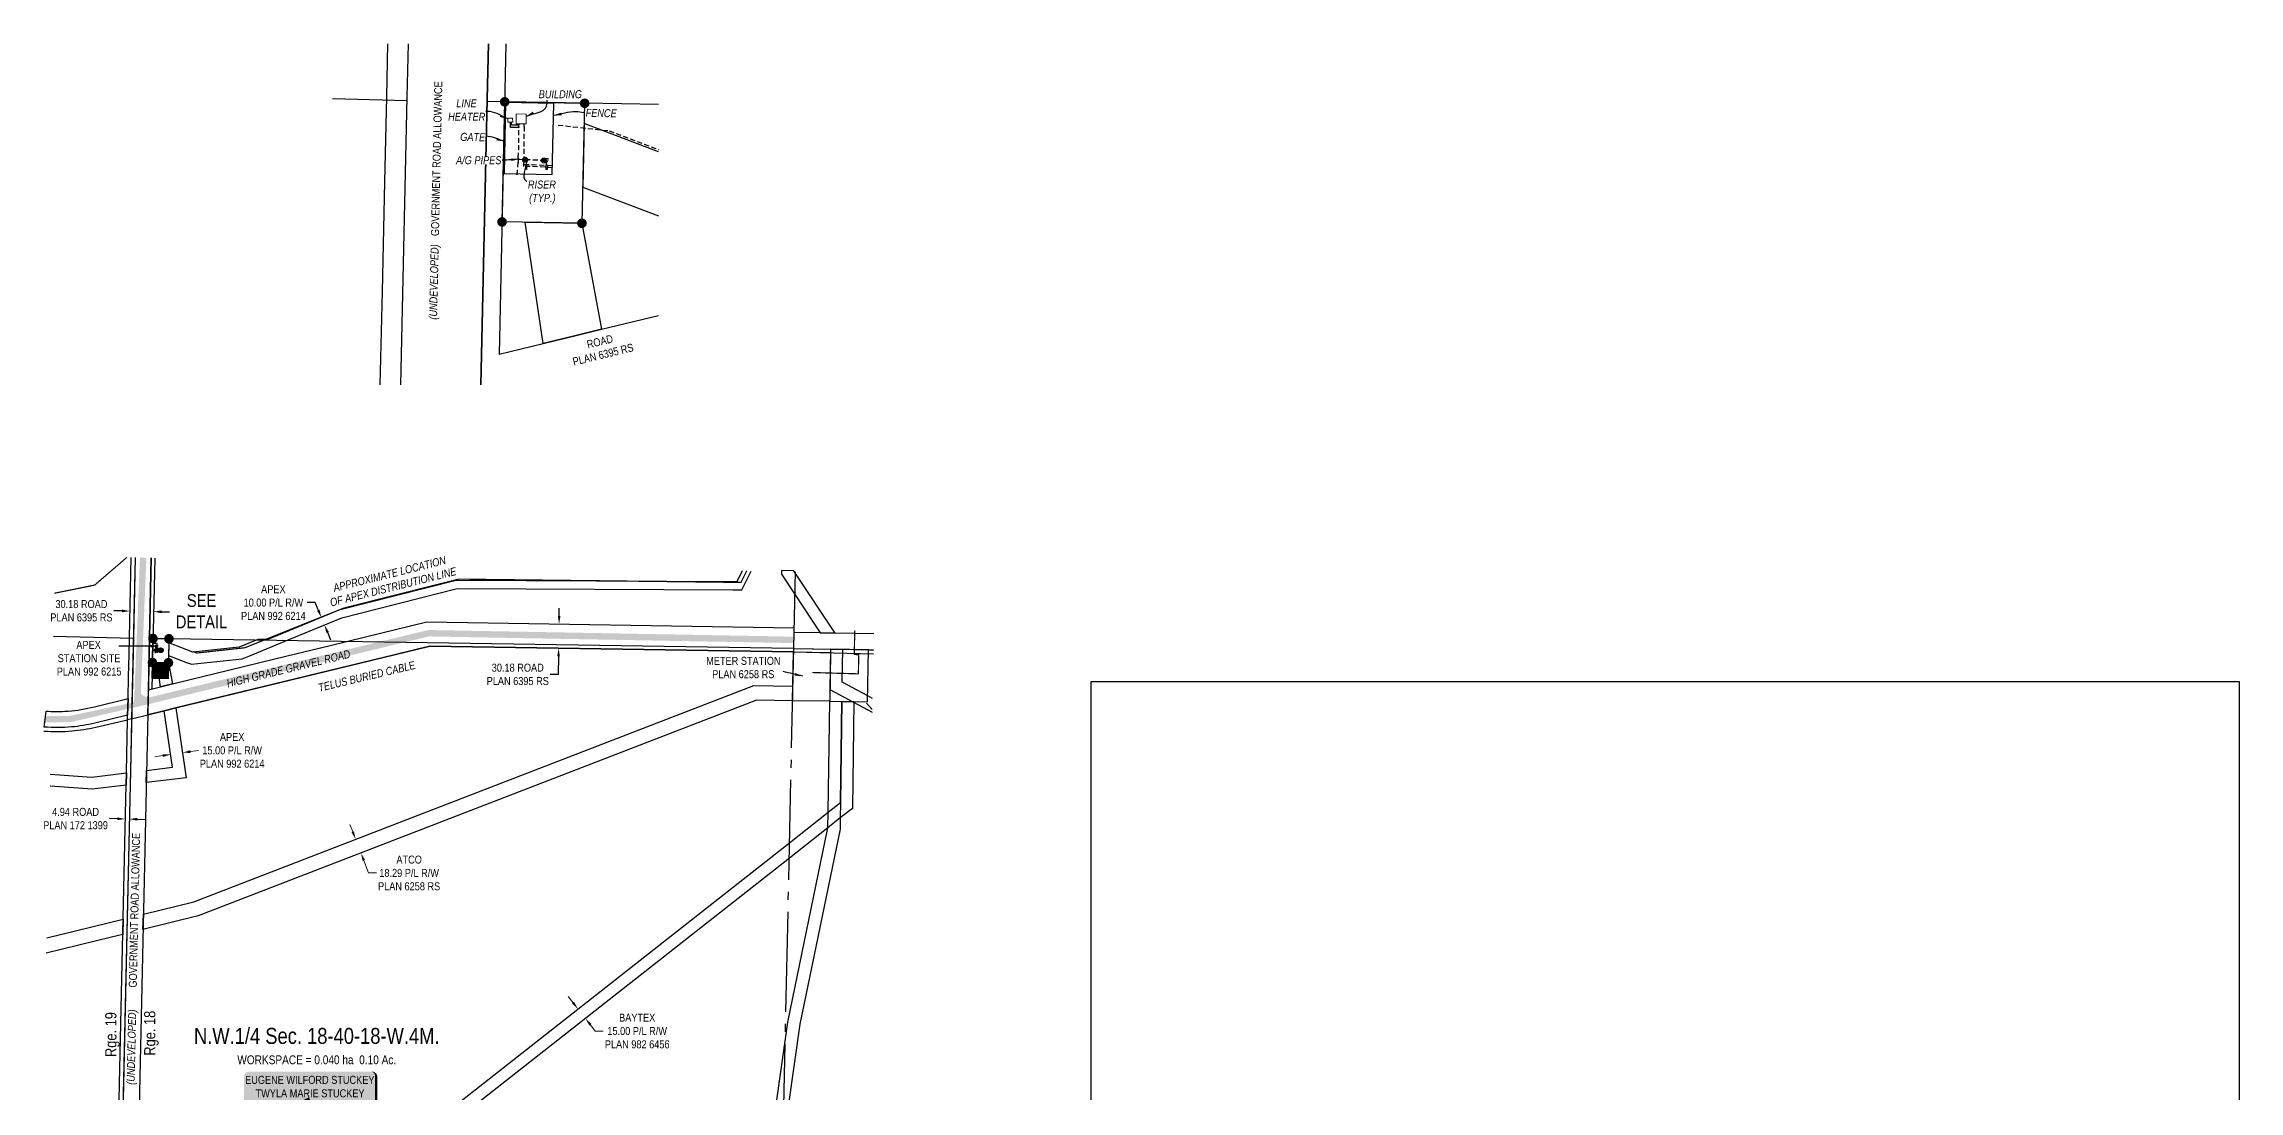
# Model space of a CAD drawing. Extents: x 388722 to 394158, y 5809937 to 5812852.
# Drawn here: x 391416 to 394158, y 5811544 to 5812852 of the extents above; entities that cross this region are included whole.
import ezdxf
from ezdxf.enums import TextEntityAlignment as Align

# ---------------------------------------------------------------- set-up
doc = ezdxf.new("R2010")
doc.units = 0
doc.header["$LTSCALE"] = 5
doc.header["$PDSIZE"] = 0.5
for name, pattern in [('DASHDOT', [25.4, 12.7, -6.35, 0, -6.35]), ('foc-QUARTERLINE', [33, 25, -3, 2, -3]), ('UG_PIPE', [1.875, 1.25, -0.625])]:
    doc.linetypes.add(name, pattern=pattern)
doc.layers.get('Defpoints').update_dxf_attribs({"color": 9})
for name, color, linetype in [('AS-FENCE', 48, 'foc-FENCE'), ('AS-PHOTO', 7, 'Continuous'), ('AS-PIPE-AG', 44, 'Continuous'), ('AS-PIPE-UG', 44, 'UG_PIPE'), ('AS-ROADS', 254, 'Continuous'), ('AS-SYMBOL', 7, 'Continuous'), ('AS-TELUS', 224, 'foc-TEL'), ('C-RW', 13, 'Continuous'), ('C-SYMBOL', 7, 'Continuous'), ('CG-NOTES', 7, 'Continuous'), ('D-TXT', 6, 'Continuous'), ('DETAIL-T', 7, 'Continuous'), ('F-RW', 190, 'Continuous'), ('L-AREAWORK', 5, 'Continuous'), ('L-MON', 1, 'Continuous'), ('L-ROAD-T', 7, 'Continuous'), ('L-SEC', 7, 'Continuous'), ('L-SECQ', 8, 'foc-QUARTERLINE'), ('L-TITLEDB', 4, 'Continuous'), ('L-TITLEDB-T', 4, 'Continuous'), ('P-APEX RECON-TWS', 104, 'Continuous'), ('P-APEX RECON-TWS-H', 111, 'Continuous')]:
    doc.layers.add(name, color=color, linetype=linetype)
for name, color, linetype, lineweight in [('AS-GENERAL', 48, 'Continuous', 18), ('AS-RECON EXISTING', 151, 'DASHDOT', 40), ('C-RW-T', 13, 'Continuous', 9), ('C-WS-T', 13, 'Continuous', 9), ('F-RW-T', 190, 'Continuous', 9), ('F-WS-T', 190, 'Continuous', 9), ('T-TEXT', 48, 'Continuous', 18)]:
    doc.layers.add(name, color=color, linetype=linetype, lineweight=lineweight)
doc.styles.add('100L', font='ARIALN.TTF', dxfattribs={"height": 11})
doc.styles.add('175L', font='ARIALN.TTF', dxfattribs={"height": 20})
doc.styles.add('80', font='ARIALN.TTF', dxfattribs={"height": 10})
doc.styles.add('80CG', font='ARIALN.TTF', dxfattribs={"height": 10})
doc.styles.add('80L', font='ARIALN.TTF', dxfattribs={"height": 10})
doc.styles.add('80LS', font='ARIALNI.TTF', dxfattribs={"height": 10})
doc.styles.add('foc-LtypeFont', font='ARIALN.TTF', dxfattribs={"height": 7.35})
doc.linetypes.add('foc-FENCE', pattern='A,10,-1,["X",foc-LtypeFont,S=0.2,R=0,X=-0.625,Y=-0.75],-1.24', length=12.24)
doc.linetypes.add('foc-TEL', pattern='A,2,-1,["T",foc-LtypeFont,S=0.2,R=0,X=-0.425,Y=-0.75],-1.24,8', length=12.24)
doc.dimstyles.new('Compass 5 000', dxfattribs={"dimscale": 5, "dimtxt": 9, "dimasz": 2, "dimexe": 0.2, "dimexo": 0.0625, "dimgap": 0.5, "dimtad": 0, "dimtih": 1, "dimtoh": 1, "dimzin": 0, "dimdsep": 46, "dimtxsty": '80CG', "dimcen": 0.1, "dimse1": 1, "dimse2": 1, "dimclrd": 256, "dimclrt": 256, "dimaunit": 1, "dimadec": 4, "dimazin": 0, "dimtfac": 0.06, "dimtofl": 0, "dimtmove": 0, "dimatfit": 1, "dimfxl": 0.2, "dimtolj": 1, "dimtzin": 0, "dimlwd": -1, "dimarcsym": 0})
picture_1 = doc.add_image_def('image1.jpg', size_in_pixel=(1434, 1818))

# ---------------------------------------------------------------- blocks, each defined once
blk = doc.blocks.new('*D371')
at = {"layer": 'Defpoints', "color": 0, "transparency": 16777216}
for p in [(392079.1, 5811643.2), (392088.4, 5811631.4), (392092.4, 5811634.5)]:
    blk.add_point(p, dxfattribs=at)
at = {"layer": 'F-RW-T', "transparency": 16777216}
for p, q in [((392076.9, 5811654.2), (392070.7, 5811662)), ((392098.6, 5811626.7), (392104.7, 5811618.8)), ((392104.7, 5811618.8), (392114.7, 5811618.8))]:
    blk.add_line(p, q, dxfattribs=at)
for points in [[(392078.2, 5811655.2), (392075.6, 5811653.1), (392083.1, 5811646.3)], [(392099.9, 5811627.7), (392097.2, 5811625.6), (392092.4, 5811634.5)]]:
    blk.add_solid(points, dxfattribs=at)
at = {"layer": 'F-RW-T', "transparency": 16777216, "insert": (392157, 5811618.8), "char_height": 10, "attachment_point": 5, "style": '80CG'}
blk.add_mtext('\\A1;BAYTEX\\P15.00 P/L R/W\\PPLAN 982 6456', dxfattribs=at)
blk = doc.blocks.new('*D372')
at = {"layer": 'Defpoints', "color": 0, "transparency": 16777216}
for p in [(391840.4, 5811872), (391811.9, 5811841.3), (391847, 5811854.9)]:
    blk.add_point(p, dxfattribs=at)
at = {"layer": 'F-RW-T', "transparency": 16777216}
for p, q in [((391801.7, 5811867.7), (391798, 5811877)), ((391815.5, 5811832), (391821.5, 5811816.3)), ((391821.5, 5811816.3), (391831.5, 5811816.3))]:
    blk.add_line(p, q, dxfattribs=at)
for points in [[(391803.2, 5811868.3), (391800.1, 5811867.1), (391805.3, 5811858.4)], [(391817, 5811832.6), (391813.9, 5811831.4), (391811.9, 5811841.3)]]:
    blk.add_solid(points, dxfattribs=at)
at = {"layer": 'F-RW-T', "transparency": 16777216, "insert": (391872.1, 5811816.3), "char_height": 10, "attachment_point": 5, "style": '80CG'}
blk.add_mtext('\\A1;ATCO\\P18.29 P/L R/W\\PPLAN 6258 RS', dxfattribs=at)
blk = doc.blocks.new('*D374')
at = {"layer": 'C-RW-T', "transparency": 16777216}
for p, q in [((391564.3, 5811963), (391554.4, 5811961.5)), ((391598.9, 5811968.1), (391608.8, 5811969.5))]:
    blk.add_line(p, q, dxfattribs=at)
for points in [[(391564, 5811964.6), (391564.5, 5811961.3), (391574.2, 5811964.4)], [(391598.6, 5811969.7), (391599.1, 5811966.4), (391589, 5811966.6)]]:
    blk.add_solid(points, dxfattribs=at)
at = {"layer": 'Defpoints', "color": 0, "transparency": 16777216}
for p in [(391574.1, 5811965), (391588.9, 5811967.2), (391589, 5811966.6)]:
    blk.add_point(p, dxfattribs=at)
at = {"layer": 'C-RW-T', "transparency": 16777216, "insert": (391651, 5811969.5), "char_height": 10, "attachment_point": 5, "style": '80CG'}
blk.add_mtext('\\A1;APEX\\P15.00 P/L R/W\\PPLAN 992 6214', dxfattribs=at)
blk = doc.blocks.new('*D375')
at = {"layer": 'Defpoints', "color": 0, "transparency": 16777216}
for p in [(392055.1, 5812127.5), (392054.6, 5812097.3), (392058.9, 5812097.2)]:
    blk.add_point(p, dxfattribs=at)
at = {"layer": 'L-TITLEDB-T', "transparency": 16777216}
for p, q in [((392059.5, 5812137.4), (392059.7, 5812147.4)), ((392058.7, 5812087.2), (392058.4, 5812064.5)), ((392058.4, 5812064.5), (392048.4, 5812064.5))]:
    blk.add_line(p, q, dxfattribs=at)
for points in [[(392057.9, 5812137.4), (392061.2, 5812137.4), (392059.4, 5812127.4)], [(392057.1, 5812087.2), (392060.4, 5812087.2), (392058.9, 5812097.2)]]:
    blk.add_solid(points, dxfattribs=at)
at = {"layer": 'L-TITLEDB-T', "transparency": 16777216, "insert": (392007.8, 5812064.5), "char_height": 10, "attachment_point": 5, "style": '80CG'}
blk.add_mtext('\\A1;30.18 ROAD\\PPLAN 6395 RS', dxfattribs=at)
blk = doc.blocks.new('*U378')
h = blk.add_hatch(color=59)
edge = h.paths.add_edge_path()
edge.add_line((-76.5, -37), (76.5, -37))
edge.add_arc((76.5, -31), 6, 270, 360)
edge.add_line((82.5, -31), (82.5, 29.5))
edge.add_arc((76.5, 29.5), 6, 0, 90)
edge.add_line((76.5, 35.5), (-76.5, 35.5))
edge.add_arc((-76.5, 29.5), 6, 90, 180)
edge.add_line((-82.5, 29.5), (-82.5, -31))
edge.add_arc((-76.5, -31), 6, 180, 270)
at = {"color": 1, "flags": 128}
blk.add_lwpolyline([(-76.5, -37, 3, 3, 0), (76.5, -37, 3, 3, 0.414214), (82.5, -31, 3, 3, 0), (82.5, 29.5, 3, 0, 0.414214), (76.5, 35.5, 0, 0, 0), (-76.5, 35.5, 0, 0, 0.414214), (-82.5, 29.5, 0, 0, 0), (-82.5, -31, 0, 3, 0.414214)], format="xyseb", close=True, dxfattribs=at)
blk.add_lwpolyline([(-60.1, -24.4, 0, 7.5, 0), (0, 0, 0, 0, 0)], format="xyseb", dxfattribs=at)
at = {"color": 1, "style": '80'}
blk.add_attdef('ENTER_TEXT_001', (-36, -5), '', height=10, dxfattribs=at)
blk = doc.blocks.new('fdia')
at = {"color": 255, "const_width": 1}
blk.add_lwpolyline([(-0.5, 0, 1), (0.5, 0, 1)], format="xyb", close=True, dxfattribs=at)
blk = doc.blocks.new('Fdiaa')
blk.add_blockref('fdia', (0, 0))
blk = doc.blocks.new('fdib')
at = {"color": 1, "const_width": 1.6}
blk.add_lwpolyline([(-0.4, 0, 1), (0.4, 0, 1)], format="xyb", close=True, dxfattribs=at)
at = {"color": 1}
blk.add_circle((0, 0), 0.8, dxfattribs=at)
blk = doc.blocks.new('Fdibb')
blk.add_blockref('fdib', (0, 0))
blk = doc.blocks.new('fdicc')
for name in ['Fdibb', 'Fdiaa']:
    blk.add_blockref(name, (0, 0))
blk = doc.blocks.new('FDI')
blk.add_blockref('fdicc', (0, 0))
blk = doc.blocks.new('RISER')
h = blk.add_hatch(color=255)
h.dxf.hatch_style = 1
edge = h.paths.add_edge_path()
edge.add_arc((0, 0), 0.7, 0, 360)
blk.add_hatch(color=48).paths.add_polyline_path([(0.58, -0.15), (-0.58, -0.15, 0.774597)])
at = {"color": 48}
blk.add_line((-0.58, -0.15), (0.58, -0.15), dxfattribs=at)
blk.add_circle((0, 0), 0.6, dxfattribs=at)
blk = doc.blocks.new('*D468')
at = {"layer": 'Defpoints', "color": 0, "transparency": 16777216}
for p in [(391523.6, 5812153.8), (391552.8, 5812142.9), (391553.1, 5812153.2)]:
    blk.add_point(p, dxfattribs=at)
at = {"layer": 'L-TITLEDB-T', "transparency": 16777216}
for p, q in [((391513.3, 5812143.8), (391503.3, 5812144)), ((391562.8, 5812142.7), (391572.8, 5812142.5))]:
    blk.add_line(p, q, dxfattribs=at)
for points in [[(391513.4, 5812145.5), (391513.3, 5812142.1), (391523.3, 5812143.6)], [(391562.9, 5812144.4), (391562.8, 5812141), (391552.8, 5812142.9)]]:
    blk.add_solid(points, dxfattribs=at)
at = {"layer": 'L-TITLEDB-T', "transparency": 16777216, "insert": (391462.7, 5812144), "char_height": 10, "attachment_point": 5, "style": '80CG'}
blk.add_mtext('\\A1;30.18 ROAD\\PPLAN 6395 RS', dxfattribs=at)
blk = doc.blocks.new('*D469')
at = {"layer": 'Defpoints', "color": 0, "transparency": 16777216}
for p in [(391517.6, 5811883.8), (391517.6, 5811882.3), (391522.6, 5811882.2)]:
    blk.add_point(p, dxfattribs=at)
at = {"layer": 'L-TITLEDB-T', "transparency": 16777216}
for p, q in [((391507.6, 5811884.1), (391497.6, 5811884.3)), ((391532.6, 5811883.5), (391542.6, 5811883.3))]:
    blk.add_line(p, q, dxfattribs=at)
for points in [[(391507.6, 5811885.7), (391507.6, 5811882.4), (391517.6, 5811883.8)], [(391532.6, 5811885.2), (391532.6, 5811881.8), (391522.6, 5811883.7)]]:
    blk.add_solid(points, dxfattribs=at)
at = {"layer": 'L-TITLEDB-T', "transparency": 16777216, "insert": (391455.4, 5811884.3), "char_height": 10, "attachment_point": 5, "style": '80CG'}
blk.add_mtext('\\A1;4.94 ROAD\\PPLAN 172 1399', dxfattribs=at)
blk = doc.blocks.new('*D470')
at = {"layer": 'C-RW', "transparency": 16777216}
for p, q in [((391754.7, 5812154.2), (391744.7, 5812154.2)), ((391758.6, 5812145), (391754.7, 5812154.2)), ((391770.1, 5812117.1), (391774, 5812107.9))]:
    blk.add_line(p, q, dxfattribs=at)
for points in [[(391760.1, 5812145.6), (391757, 5812144.3), (391762.4, 5812135.7)], [(391771.7, 5812117.7), (391768.6, 5812116.5), (391766.3, 5812126.3)]]:
    blk.add_solid(points, dxfattribs=at)
at = {"layer": 'Defpoints', "color": 0, "transparency": 16777216}
for p in [(391769.2, 5812138.6), (391762.4, 5812135.7), (391773.1, 5812129.1)]:
    blk.add_point(p, dxfattribs=at)
at = {"layer": 'C-RW', "transparency": 16777216, "insert": (391702.5, 5812154.2), "char_height": 10, "attachment_point": 5, "style": '80CG'}
blk.add_mtext('\\A1;APEX\\P10.00 P/L R/W\\PPLAN 992 6214', dxfattribs=at)

msp = doc.modelspace()

# ---------------------------------------------------------------- hatches: boundary and pattern name
at = {"layer": 'AS-ROADS'}
h = msp.add_hatch(color=256, dxfattribs=at)
h.dxf.hatch_style = 1
h.paths.add_polyline_path([(391417.832, 5812012.709), (391448.065, 5812012.711), (391519.875, 5812027.777), (391528.482, 5812029.892), (391535.88, 5812210.305), (391543.876, 5812210.131), (391536.936, 5812040.872), (391540.293, 5812037.574), (391546.22, 5812035.457), (391895.856, 5812119.95), (392352.623, 5812111.653), (392352.44, 5812103.658), (391896.737, 5812111.935), (391545.779, 5812027.123), (391448.895, 5812004.714), (391417.381, 5812004.712)])
at = {"layer": 'P-APEX RECON-TWS-H'}
h = msp.add_hatch(color=256, dxfattribs=at)
h.dxf.hatch_style = 1
h.paths.add_polyline_path([(391571.394, 5812079.007), (391571.064, 5812059.017), (391550.991, 5812059.349), (391551.434, 5812079.337)])

# ---------------------------------------------------------------- linework, layer by layer
at = {"layer": 'AS-FENCE', "flags": 128}
msp.add_lwpolyline([(391990.626, 5812690.531), (392050.641, 5812689.086), (392052.986, 5812777.761), (391992.611, 5812779.246)], close=True, dxfattribs=at)
at = {"layer": 'AS-GENERAL', "const_width": 1, "flags": 128}
for points in [[(391991.491, 5812742.436), (391990.891, 5812716.746)], [(391991.221, 5812747.696), (391991.531, 5812742.451)]]:
    msp.add_lwpolyline(points, dxfattribs=at)
at = {"layer": 'AS-GENERAL', "flags": 128}
for points in [[(392001.661, 5812754.806), (392001.421, 5812759.586), (391995.211, 5812759.496), (391995.436, 5812754.761)], [(392005.941, 5812752.471), (392005.871, 5812764.926), (392018.471, 5812764.596), (392018.501, 5812752.376)], [(392045.591, 5812709.256), (392045.101, 5812705.211), (392041.386, 5812705.196), (392041.366, 5812709.371)]]:
    msp.add_lwpolyline(points, close=True, dxfattribs=at)
at = {"layer": 'AS-PIPE-AG', "flags": 128}
for points in [[(392008.931, 5812750.096), (392008.966, 5812748.031), (391998.926, 5812748.051), (391998.916, 5812754.531)], [(392009.026, 5812752.191), (392009.046, 5812750.861), (392000.096, 5812750.881), (392000.161, 5812755.131)], [(392015.916, 5812749.191), (392016.016, 5812752.211)], [(392008.431, 5812710.101), (392008.171, 5812703.361)], [(392008.256, 5812708.456), (392015.556, 5812708.001)], [(392015.351, 5812709.866), (392015.051, 5812699.256)], [(392043.291, 5812705.026), (392043.036, 5812695.786), (392045.151, 5812695.836), (392045.381, 5812700.541), (392042.641, 5812700.936)], [(391555.585, 5812103.365), (391555.592, 5812102.952), (391553.584, 5812102.956), (391553.582, 5812104.252)], [(391555.604, 5812103.784), (391555.608, 5812103.518), (391553.818, 5812103.522), (391553.831, 5812104.372)], [(391555.485, 5812095.366), (391555.433, 5812094.018)], [(391555.45, 5812095.037), (391556.91, 5812094.946)], [(391556.869, 5812095.319), (391556.809, 5812093.197)], [(391556.982, 5812103.184), (391557.002, 5812103.788)], [(391562.457, 5812094.351), (391562.406, 5812092.503), (391562.829, 5812092.513), (391562.875, 5812093.454), (391562.327, 5812093.533)]]:
    msp.add_lwpolyline(points, dxfattribs=at)
at = {"layer": 'AS-PIPE-UG', "flags": 128}
for points in [[(392008.441, 5812710.081), (392008.936, 5812718.261), (392009.171, 5812728.716), (392009.361, 5812741.346), (392008.956, 5812749.996)], [(392015.781, 5812749.241), (392015.576, 5812740.401), (392015.596, 5812729.261), (392015.426, 5812718.821), (392015.161, 5812709.806)], [(392007.236, 5812688.981), (392007.856, 5812697.711), (392008.246, 5812706.036)], [(392051.251, 5812697.541), (392032.876, 5812698.841), (392015.126, 5812699.466)], [(392015.611, 5812701.851), (392025.771, 5812701.786), (392040.656, 5812701.071), (392051.376, 5812700.216)], [(392017.141, 5812708.021), (392024.076, 5812707.786), (392033.741, 5812707.311), (392040.391, 5812706.841)], [(391555.246, 5812091.142), (391555.37, 5812092.888), (391555.448, 5812094.553)], [(391555.487, 5812095.362), (391555.586, 5812096.998), (391555.633, 5812099.089), (391555.671, 5812101.615), (391555.59, 5812103.345)], [(391564.049, 5812092.854), (391560.374, 5812093.114), (391556.824, 5812093.239)], [(391556.955, 5812103.194), (391556.914, 5812101.426), (391556.918, 5812099.198), (391556.884, 5812097.11), (391556.831, 5812095.307)], [(391556.921, 5812093.716), (391558.953, 5812093.703), (391561.93, 5812093.56), (391564.074, 5812093.389)], [(391557.227, 5812094.95), (391558.614, 5812094.903), (391560.547, 5812094.808), (391561.877, 5812094.714)]]:
    msp.add_lwpolyline(points, dxfattribs=at)
at = {"layer": 'AS-PIPE-UG'}
msp.add_lwpolyline([(392058.121, 5812751.018), (392122.015, 5812743.913), (392183.516, 5812720.418)], dxfattribs=at)
at = {"layer": 'AS-RECON EXISTING', "const_width": 1.499, "flags": 128}
for points in [[(391519.392, 5812210.664), (391479.251, 5812176.072), (391428.899, 5812165.921)], [(391602.1, 5812092.999), (391606.757, 5812091.22), (391666.89, 5812097.792), (391789.884, 5812147.202), (391934.198, 5812183.584), (392286.648, 5812179.419), (392293.813, 5812193.825)], [(392443.282, 5812028.706), (392450.689, 5812020.556)]]:
    msp.add_lwpolyline(points, dxfattribs=at)
at = {"layer": 'AS-RECON EXISTING', "ltscale": 0.25, "const_width": 1.499, "flags": 128}
msp.add_lwpolyline([(392375.814, 5812066.835), (392433.289, 5812065.19), (392433.872, 5812089.139), (392428.191, 5812089.382), (392428.851, 5812119.747)], dxfattribs=at)
at = {"layer": 'AS-TELUS', "flags": 128}
msp.add_lwpolyline([(391529.826, 5812210.437), (391525.391, 5812009.125), (391545.615, 5812014.038), (391566.106, 5812018.969), (391580.721, 5812022.527), (391897.953, 5812099.744), (392352.164, 5812092.57), (392452.205, 5812090.399)], dxfattribs=at)
at = {"layer": 'C-RW', "flags": 128}
for points in [[(391991.501, 5812780.061), (392091.371, 5812778.236), (392087.976, 5812628.306), (391988.176, 5812629.956)], [(392112.456, 5812495.826), (392080.981, 5812488.186), (392039.376, 5812478.041), (392016.989, 5812629.479), (392087.976, 5812628.306)], [(391552.099, 5812109.358), (391572.073, 5812108.993), (391571.394, 5812079.007), (391551.434, 5812079.337)], [(391576.29, 5812052.511), (391569.995, 5812050.983), (391561.674, 5812048.954), (391557.197, 5812079.242), (391571.394, 5812079.007)], [(391543.726, 5811929.301), (391544.064, 5811944.455), (391576.538, 5811948.389), (391566.106, 5812018.969), (391580.721, 5812022.527), (391593.608, 5811935.352)]]:
    msp.add_lwpolyline(points, close=True, dxfattribs=at)
for points in [[(392183.516, 5812717.674), (392090.801, 5812753.061), (392088.999, 5812673.479), (392183.516, 5812637.401)], [(392288.224, 5812193.947), (392281.502, 5812180.295), (391931.018, 5812181.871), (391784.377, 5812144.879), (391695.541, 5812107.952), (391682.963, 5812108.139), (391659.643, 5812098.461), (391602.092, 5812092.457), (391571.959, 5812103.958), (391571.599, 5812088.042), (391593.798, 5812079.568), (391600.098, 5812077.164), (391663.369, 5812083.765), (391674.047, 5812088.182), (391720.927, 5812107.575), (391787.944, 5812135.297), (391932.211, 5812171.876), (392276.484, 5812170.337), (392287.615, 5812170.29), (392299.194, 5812193.708)], [(391423.859, 5811939.825), (391475.882, 5811936.179), (391518.882, 5811941.409), (391518.544, 5811926.256), (391476.268, 5811921.117), (391423.524, 5811924.813)]]:
    msp.add_lwpolyline(points, dxfattribs=at)
at = {"layer": 'F-RW', "flags": 128}
for points in [[(392404.278, 5812116.093), (392353.87, 5812191.919), (392352.797, 5812193.999), (392337.328, 5812194.323), (392337.231, 5812189.674), (392353.531, 5812165.104), (392385.683, 5812116.401)], [(392397.669, 5812030.904), (392444.861, 5812030.188), (392446.008, 5812095.291), (392398.699, 5812096.051)], [(391539.634, 5811745.773), (391540.056, 5811764.691), (391603.009, 5811780.143), (392302.629, 5812050.765), (392351.233, 5812049.936), (392350.834, 5812031.642), (392305.999, 5812032.408), (391608.559, 5811762.64)], [(392300.032, 5811202.061), (392305.573, 5811198.382), (392297.593, 5811185.394), (392283.607, 5811194.678), (392297.599, 5811293.785), (392341.819, 5811606.047), (392345.168, 5811629.842), (392395.231, 5811872.898), (392395.539, 5811892.243), (392397.669, 5812030.904), (392412.716, 5812030.712), (392410.953, 5811904.402), (392410.646, 5811885.065), (392410.429, 5811871.216), (392360.175, 5811627.238), (392339.082, 5811477.323), (392312.944, 5811293.517)]]:
    msp.add_lwpolyline(points, close=True, dxfattribs=at)
at = {"layer": 'F-RW'}
msp.add_lwpolyline([(392350.834, 5812031.642), (392352.164, 5812092.57), (392398.659, 5812091.832), (392397.669, 5812030.904)], close=True, dxfattribs=at)
at = {"layer": 'F-RW', "flags": 128}
for points in [[(392450.988, 5812034.318), (392444.972, 5812037.552), (392412.91, 5812054.709), (392413.847, 5812095.808), (392398.697, 5812096.051), (392397.799, 5812045.615), (392450.616, 5812017.191)], [(391600.927, 5811205.92), (391610.371, 5811221.223), (391697.963, 5811304.186), (391937.291, 5811531.532), (392347.157, 5811854.164), (392395.539, 5811892.243), (392410.953, 5811904.402), (392412.716, 5812030.712), (392427.694, 5812030.523), (392425.852, 5811897.039), (392410.646, 5811885.065), (392395.231, 5811872.898), (392347.092, 5811835.009), (391947.116, 5811520.178), (391719.386, 5811303.795), (391622.14, 5811211.614), (391618.435, 5811205.616)], [(391419.294, 5811735.073), (391514.805, 5811758.507), (391514.382, 5811739.576), (391500.415, 5811736.15), (391418.872, 5811716.147)]]:
    msp.add_lwpolyline(points, dxfattribs=at)
at = {"layer": 'L-SEC'}
for p, q in [((391870.714, 5812852.466), (391869.262, 5812785.754)), ((391971.284, 5812852.466), (391969.785, 5812783.567)), ((391776.248, 5812784.291), (391869.153, 5812781.757)), ((391869.262, 5812785.754), (391861.251, 5812426.438)), ((391969.783, 5812783.513), (391961.823, 5812426.438)), ((391529.826, 5812210.437), (391527.651, 5812110.497)), ((391549.93, 5812210), (391547.756, 5812110.059)), ((391427.703, 5812112.422), (391527.629, 5812109.697)), ((391527.651, 5812110.497), (391509.749, 5811307.483)), ((391547.755, 5812110.049), (391529.853, 5811307.034)), ((392352.26, 5812096.797), (392452.313, 5812095.19))]:
    msp.add_line(p, q, dxfattribs=at)
at = {"layer": 'L-SEC', "flags": 128}
for points in [[(392183.516, 5812776.795), (392091.371, 5812778.236), (391969.715, 5812780.459)], [(392352.261, 5812096.797), (391572.073, 5812108.993), (391547.742, 5812109.438)]]:
    msp.add_lwpolyline(points, dxfattribs=at)
at = {"layer": 'L-SECQ'}
for p, q in [((392354.322, 5812192.509), (392352.273, 5812097.597)), ((392352.273, 5812097.597), (392334.711, 5811293.059))]:
    msp.add_line(p, q, dxfattribs=at)
at = {"layer": 'L-TITLEDB', "flags": 128}
for points in [[(391836.127, 5812426.438), (391838.716, 5812543.086), (391841.771, 5812680.096), (391844.141, 5812786.446), (391845.577, 5812852.466)], [(391870.714, 5812852.466), (391869.262, 5812785.754), (391861.251, 5812426.438)], [(391961.823, 5812426.438), (391969.783, 5812783.513), (391971.284, 5812852.466)], [(391993.105, 5812852.466), (391984.517, 5812464.771), (392039.376, 5812478.041), (392080.981, 5812488.186), (392112.456, 5812495.826), (392183.516, 5812513.185)], [(391529.826, 5812210.437), (391527.651, 5812110.497), (391525.391, 5812009.125), (391520.341, 5812007.897), (391520.465, 5812013.47), (391520.927, 5812034.258), (391521.542, 5812061.963), (391522.153, 5812089.365), (391522.627, 5812110.635), (391524.8, 5812210.546)], [(391546.311, 5812045.235), (391547.755, 5812110.049), (391549.93, 5812210)], [(391554.326, 5812209.904), (391550.702, 5812046.3)], [(392452.746, 5812115.316), (392403.728, 5812116.102), (392385.136, 5812116.41), (392352.815, 5812116.911), (392352.261, 5812096.797), (392398.7, 5812096.065), (392413.854, 5812095.837), (392446.01, 5812095.296), (392452.309, 5812095.188)], [(391525.391, 5812009.125), (391523.895, 5811942.018), (391523.557, 5811926.865), (391519.831, 5811759.741), (391519.409, 5811740.809), (391509.749, 5811307.483), (391504.752, 5811307.604), (391514.412, 5811740.92), (391514.834, 5811759.852), (391518.56, 5811926.977), (391518.898, 5811942.13), (391520.341, 5812007.897)]]:
    msp.add_lwpolyline(points, dxfattribs=at)
msp.add_lwpolyline([(391546.311, 5812045.238), (391561.674, 5812048.954), (391569.995, 5812050.983), (391576.29, 5812052.511), (391719.617, 5812087.525), (391770.132, 5812099.773), (391797.329, 5812106.389), (391894.184, 5812130.025), (392352.827, 5812122.772), (392352.827, 5812117.712), (392352.273, 5812097.598), (392352.164, 5812092.57), (391897.953, 5812099.744), (391853.669, 5812089.008), (391785.07, 5812072.375), (391580.721, 5812022.527), (391566.106, 5812018.969), (391545.615, 5812014.038), (391546.311, 5812045.235)], close=True, dxfattribs=at)
at = {"layer": 'L-TITLEDB'}
msp.add_lwpolyline([(391418.508, 5812018.707, 0.03279223), (391442.067, 5812018.362, 0.04587605), (391474.651, 5812023.103), (391478.858, 5812024.116), (391520.927, 5812034.258), (391520.465, 5812013.47), (391479.35, 5812003.554, -0.03665724), (391450.294, 5811998.792, -0.04254977), (391416.254, 5811998.715)], format="xyb", close=True, dxfattribs=at)
msp.add_lwpolyline([(391415.84, 5811993.734, 0.04256122), (391450.739, 5811993.814, 0.03666302), (391480.522, 5811998.695), (391520.341, 5812007.897)], format="xyb", dxfattribs=at)
at = {"layer": 'P-APEX RECON-TWS'}
msp.add_lwpolyline([(391571.394, 5812079.007), (391571.064, 5812059.017), (391550.991, 5812059.349), (391551.434, 5812079.337)], close=True, dxfattribs=at)

# ---------------------------------------------------------------- block references
at = {"layer": 'AS-SYMBOL', "xscale": 4.9981213, "yscale": 4.9981213, "zscale": 4.9981213}
for p in [(392017.031, 5812707.721), (392040.361, 5812706.786), (391557.205, 5812094.89), (391561.871, 5812094.703)]:
    msp.add_blockref('RISER', p, dxfattribs=at)
at = {"layer": 'CG-NOTES'}
ref = msp.add_blockref('*U378', (391748.438, 5811532.512), dxfattribs=dict(at, xscale=0.99962426, yscale=0.99962426, zscale=0.99962426))
ref.add_attrib('ENTER_TEXT_001', 'EUGENE WILFORD STUCKEY', (391667.234, 5811552.767), dxfattribs={"layer": '0', "color": 1, "height": 9.99624, "style": '80'})
ref.add_attrib('ENTER_TEXT_002', 'TWYLA MARIE STUCKEY', (391680.265, 5811535.929), dxfattribs={"layer": '0', "color": 1, "height": 9.99624, "style": '80'})
ref.add_attrib('ENTER_TEXT_003', '(AS JOINT TENANTS)', (391690.551, 5811519.091), dxfattribs={"layer": '0', "color": 1, "height": 9.99624, "style": '80'})
ref.add_attrib('ENTER_TEXT_004', 'C. of T. 992 222 407', (391696.227, 5811502.254), dxfattribs={"layer": '0', "color": 1, "height": 9.99624, "style": '80'})
at = {"layer": 'L-MON', "xscale": 4.9981213, "yscale": 4.9981213, "zscale": 4.9981213}
for p in [(391991.501, 5812780.061), (392091.371, 5812778.236), (391988.176, 5812629.956), (392087.976, 5812628.306), (391552.099, 5812109.358), (391572.073, 5812108.993), (391551.434, 5812079.337), (391571.394, 5812079.007)]:
    msp.add_blockref('FDI', p, dxfattribs=at)

# ---------------------------------------------------------------- texts
at = {"layer": 'AS-RECON EXISTING', "insert": (391764.503, 5812174.206), "char_height": 9.99624, "attachment_point": 1, "rotation": 14.149413, "style": '80L'}
msp.add_mtext_dynamic_manual_height_columns('\\pi12.253;{\\fArial Narrow|b0|i1|c0|p34;APPROXIMATE LOCATION\\P\\pi3.7979;OF APEX DISTRIBUTION LINE}', width=169.30846, gutter_width=50, heights=[0], dxfattribs=at)
at = {"layer": 'AS-TELUS', "insert": (391757.613, 5812052.556), "char_height": 9.99624, "attachment_point": 1, "rotation": 13.411759, "style": '80L'}
msp.add_mtext_dynamic_manual_height_columns('{\\fArial Narrow|b0|i1|c0|p34;TELUS BURIED CABL}E', width=123.59932, gutter_width=50, heights=[0], dxfattribs=at)
at = {"layer": 'C-SYMBOL', "color": 3, "style": '175L'}
msp.add_text('N.W.1/4 Sec. 18-40-18-W.4M.', height=19.99249, dxfattribs=at).set_placement((391756.698, 5811596.74), align=Align.BOTTOM_CENTER)
at = {"layer": 'D-TXT', "color": 3, "char_height": 13.9947, "attachment_point": 1, "rotation": 90, "style": '80L'}
for s, width, insert in [('Rge. 18', 63.86109, (391541.037, 5811588.003)), ('Rge. 19', 55.58611, (391492.444, 5811586.302))]:
    msp.add_mtext_dynamic_manual_height_columns(s, width=width, gutter_width=47.5, heights=[0], dxfattribs=dict(at, insert=insert))
at = {"layer": 'DETAIL-T', "color": 3, "insert": (391612.765, 5812143.498), "char_height": 15.994, "width": 63.61221, "attachment_point": 5, "style": '80CG'}
msp.add_mtext('SEE\\PDETAIL', dxfattribs=at)
at = {"layer": 'F-WS-T', "insert": (392242.747, 5812086.437), "char_height": 9.99624, "attachment_point": 1, "style": '80L'}
msp.add_mtext_dynamic_manual_height_columns('\\pi0.49345;METER STATION\\P\\pi7.9429;PLAN 6258 RS', width=92.06453, gutter_width=50, heights=[0], dxfattribs=at)
at = {"layer": 'L-AREAWORK', "color": 5, "style": '100L'}
msp.add_text('WORKSPACE = 0.040 ha  0.10 Ac.', height=10.99587, dxfattribs=at).set_placement((391756.698, 5811574.056), align=Align.BOTTOM_CENTER)
at = {"layer": 'L-ROAD-T', "style": '80L'}
for p in [(391906.445, 5812709.013), (391528.937, 5811769.808)]:
    msp.add_text('GOVERNMENT ROAD ALLOWANCE', height=9.99624, rotation=88.722844, dxfattribs=at).set_placement(p, align=Align.MIDDLE_CENTER)
at = {"layer": 'L-TITLEDB-T', "insert": (392071.025, 5812476.039), "char_height": 9.99624, "attachment_point": 1, "rotation": 13.728162, "style": '80L'}
msp.add_mtext_dynamic_manual_height_columns('\\pi22.808;ROAD \\P\\pi0.50429;PLAN 6395 RS', width=77.18731, gutter_width=50, heights=[0], dxfattribs=at)
at = {"layer": 'T-TEXT', "style": '80LS'}
for s, rotation, p in [('(UNDEVELOPED)', 88.722844, (391903.01, 5812554.922)), ('HIGH GRADE GRAVEL ROAD', 13.708755, (391721.317, 5812071.787)), ('(UNDEVELOPED)', 88.722844, (391525.175, 5811598.725))]:
    msp.add_text(s, height=9.99624, rotation=rotation, dxfattribs=at).set_placement(p, align=Align.MIDDLE_CENTER)
at = {"layer": 'T-TEXT', "char_height": 9.99624, "attachment_point": 1, "style": '80L'}
for s, width, insert in [('\\pi0.30902;{\\fArial Narrow|b0|i1|c0|p34;BUILDING}', 54.06317, (392033.666, 5812794.601)), ('\\pi10.502;{\\fArial Narrow|b0|i1|c0|p34;LINE \\P\\pi0.29739;HEATER}', 46.58704, (391920.543, 5812783.152)), ('\\pi0.33274;{\\fArial Narrow|b0|i1|c0|p34;RISER\\P\\pi1.8431;(TYP.)}', 35.13411, (392020.17, 5812681.683))]:
    msp.add_mtext_dynamic_manual_height_columns(s, width=width, gutter_width=50, heights=[0], dxfattribs=dict(at, insert=insert))
at = {"layer": 'T-TEXT', "insert": (392092.388, 5812771.349), "char_height": 9.99624, "attachment_point": 1, "rotation": 358.953107, "style": '80L'}
msp.add_mtext_dynamic_manual_height_columns('\\pi0.33355;{\\fArial Narrow|b0|i1|c0|p34;FENCE}', width=39.42469, gutter_width=50, heights=[0], dxfattribs=at)

# ---------------------------------------------------------------- dimensions: what is measured, and where the dimension line sits
at = {"layer": 'C-RW'}
dim = msp.add_linear_dim(base=(391762.395, 5812135.742), p1=(391773.074, 5812129.146), p2=(391769.163, 5812138.555), angle=112.571487, text='APEX\\P10.00 P/L R/W\\PPLAN 992 6214', dimstyle='Compass 5 000', dxfattribs=at)
dim.commit()
dim.dimension.update_dxf_attribs({"geometry": '*D470', "text_midpoint": (391702.482, 5812154.247), "dimtype": 161})
at = {"layer": 'C-RW-T'}
dim = msp.add_aligned_dim(p1=(391574.076, 5811965.046), p2=(391588.895, 5811967.236), distance=-0.64, text='APEX\\P15.00 P/L R/W\\PPLAN 992 6214', dimstyle='Compass 5 000', dxfattribs=at)
dim.commit()
dim.dimension.update_dxf_attribs({"geometry": '*D374', "text_midpoint": (391650.993, 5811969.528)})
at = {"layer": 'F-RW-T'}
dim = msp.add_linear_dim(base=(391811.872, 5811841.281), p1=(391840.403, 5811871.97), p2=(391847.016, 5811854.874), angle=291.146342, text='ATCO\\P18.29 P/L R/W\\PPLAN 6258 RS', dimstyle='Compass 5 000', dxfattribs=at)
dim.commit()
dim.dimension.update_dxf_attribs({"geometry": '*D372', "text_midpoint": (391872.146, 5811816.282), "dimtype": 161})
dim = msp.add_aligned_dim(p1=(392079.138, 5811643.189), p2=(392088.417, 5811631.4), distance=5.029, text='BAYTEX\\P15.00 P/L R/W\\PPLAN 982 6456', dimstyle='Compass 5 000', dxfattribs=at)
dim.commit()
dim.dimension.update_dxf_attribs({"geometry": '*D371', "text_midpoint": (392156.969, 5811618.794)})
at = {"layer": 'L-TITLEDB-T'}
dim = msp.add_linear_dim(base=(392058.89, 5812097.202), p1=(392055.108, 5812127.48), p2=(392054.631, 5812097.269), angle=269.095073, text='30.18 ROAD\\PPLAN 6395 RS', dimstyle='Compass 5 000', dxfattribs=at)
dim.commit()
dim.dimension.update_dxf_attribs({"geometry": '*D375', "text_midpoint": (392007.77, 5812064.508), "dimtype": 161})
dim = msp.add_aligned_dim(p1=(391522.56, 5811882.153), p2=(391517.564, 5811882.264), distance=-1.57, text='4.94 ROAD\\PPLAN 172 1399', dimstyle='Compass 5 000', dxfattribs=at)
dim.commit()
dim.dimension.update_dxf_attribs({"geometry": '*D469', "text_midpoint": (391455.359, 5811884.279)})

# ---------------------------------------------------------------- pictures from other files: only their frames are drawn
at = {"layer": 'AS-PHOTO'}
image = msp.add_image(picture_1, insert=(392724.216, 5810237.736), size_in_units=(1434, 1818), dxfattribs=at)
image.dxf.flags = 7

# ---------------------------------------------------------------- leaders
at = {"layer": 'F-WS-T', "path_type": 1}
msp.add_leader([(392363.933, 5812062.243), (392339.347, 5812068.082)], dimstyle='Compass 5 000', override={"dimgap": 0.5, "dimtad": 0}, dxfattribs=at)
at = {"layer": 'T-TEXT', "path_type": 1}
for points in [[(391995.244, 5812758.81), (391973.531, 5812767.763), (391967.961, 5812768.111)], [(392018.478, 5812761.934), (392043.895, 5812774.712), (392044.58, 5812782.127)], [(392052.603, 5812763.272), (392080.582, 5812768.066), (392090.154, 5812766.854)], [(392018.527, 5812705.121), (392018.295, 5812681.263), (392019.067, 5812680.781)]]:
    msp.add_leader(points, dimstyle='Compass 5 000', override={"dimgap": 0.5, "dimtad": 0}, dxfattribs=at)

# ---------------------------------------------------------------- next in the draw order: texts
at = {"layer": 'C-WS-T', "insert": (391431.397, 5812106.401), "char_height": 9.99624, "attachment_point": 1, "style": '80L', "bg_fill": 3, "box_fill_scale": 1, "bg_fill_color": 256, "bg_fill_transparency": 0}
msp.add_mtext_dynamic_manual_height_columns('\\pi25.015;APEX\\P\\pi1.688;STATION SITE\\P\\pi0.50491;PLAN 992 6215', width=80.50928, gutter_width=50, heights=[0], dxfattribs=at)
at = {"layer": 'T-TEXT', "insert": (391935.475, 5812741.323), "char_height": 9.99624, "attachment_point": 1, "rotation": 358.953107, "style": '80L', "bg_fill": 3, "box_fill_scale": 1, "bg_fill_color": 256, "bg_fill_transparency": 0}
msp.add_mtext_dynamic_manual_height_columns('\\pi0.61168;{\\fArial Narrow|b0|i1|c0|p34;GATE}', width=31.80532, gutter_width=50, heights=[0], dxfattribs=at)
at = {"layer": 'T-TEXT', "insert": (391930.675, 5812712.101), "char_height": 9.99624, "attachment_point": 1, "style": '80L', "bg_fill": 3, "box_fill_scale": 1, "bg_fill_color": 256, "bg_fill_transparency": 0}
msp.add_mtext_dynamic_manual_height_columns('\\pi0.06066;{\\fArial Narrow|b0|i1|c0|p34;A/G PIPES}', width=56.83943, gutter_width=50, heights=[0], dxfattribs=at)

# ---------------------------------------------------------------- next in the draw order: dimensions: what is measured, and where the dimension line sits
at = {"layer": 'L-TITLEDB-T'}
dim = msp.add_linear_dim(base=(391552.843, 5812142.932), p1=(391523.567, 5812153.841), p2=(391553.07, 5812153.188), angle=358.731039, text='30.18 ROAD\\PPLAN 6395 RS', dimstyle='Compass 5 000', dxfattribs=at)
dim.commit()
dim.dimension.update_dxf_attribs({"geometry": '*D468', "text_midpoint": (391462.741, 5812144.028), "dimtype": 161})

# ---------------------------------------------------------------- next in the draw order: leaders
at = {"layer": 'C-WS-T', "path_type": 1}
msp.add_leader([(391558.627, 5812099.689), (391509.608, 5812099.905)], dimstyle='Compass 5 000', override={"dimgap": 0.5, "dimtad": 0}, dxfattribs=at)
at = {"layer": 'T-TEXT', "path_type": 1}
for points in [[(391991.213, 5812730.545), (391971.029, 5812736.869), (391968.074, 5812737.096)], [(392009.658, 5812708.368), (391988.444, 5812707.017)]]:
    msp.add_leader(points, dimstyle='Compass 5 000', override={"dimgap": 0.5, "dimtad": 0}, dxfattribs=at)

doc.saveas('drawing.dxf')
